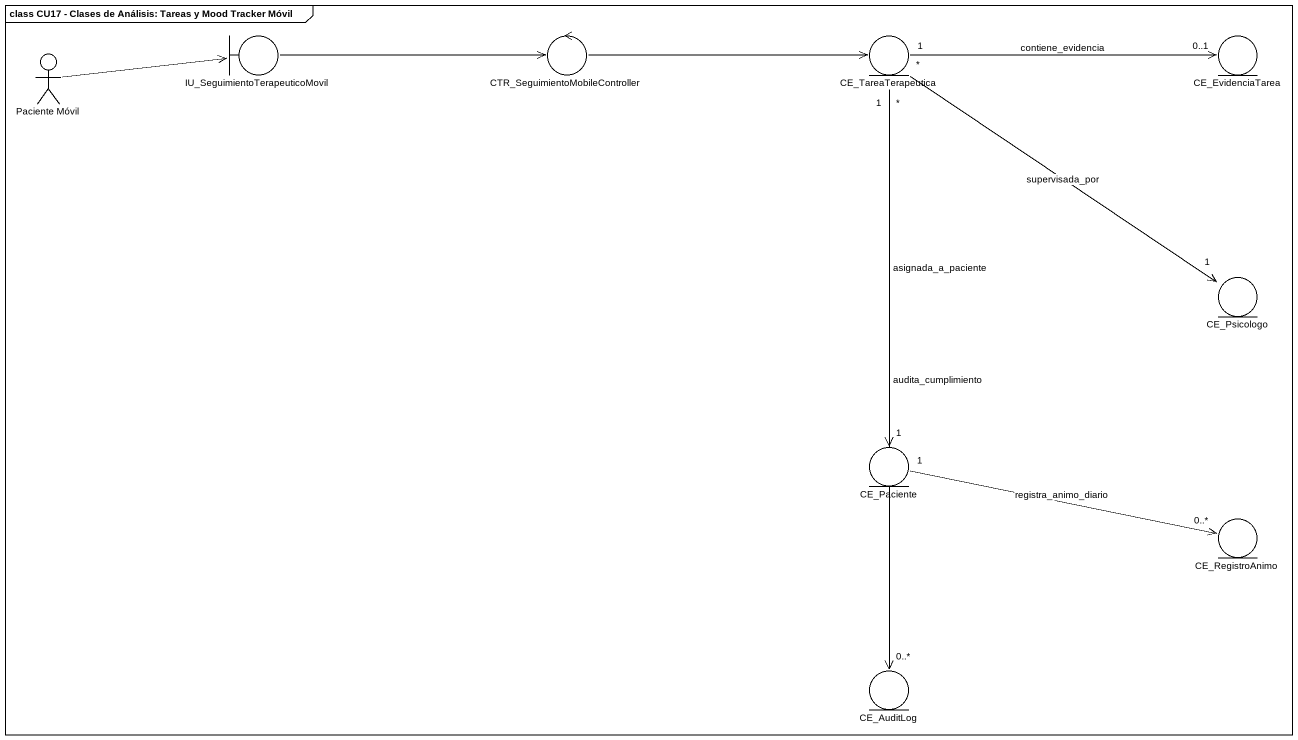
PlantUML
@startuml
mainframe class CU17 - Clases de Análisis: Tareas y Mood Tracker Móvil
actor "Paciente Móvil" as Paciente_Móvil
boundary "IU_SeguimientoTerapeuticoMovil" as IU_SeguimientoTerapeuticoMov
control "CTR_SeguimientoMobileController" as CTR_SeguimientoMobileControl
entity CE_TareaTerapeutica
entity CE_EvidenciaTarea
entity CE_Psicologo
entity CE_Paciente
entity CE_RegistroAnimo
entity CE_AuditLog
Paciente_Móvil -right-> IU_SeguimientoTerapeuticoMov
IU_SeguimientoTerapeuticoMov -right-> CTR_SeguimientoMobileControl
CTR_SeguimientoMobileControl -right-> CE_TareaTerapeutica
CE_TareaTerapeutica "1" -right-> "0..1" CE_EvidenciaTarea : contiene_evidencia
CE_TareaTerapeutica "*" -right-> "1" CE_Psicologo : supervisada_por
CE_TareaTerapeutica "*" --> "1" CE_Paciente : asignada_a_paciente
CE_TareaTerapeutica "1" --> "0..*" CE_AuditLog : audita_cumplimiento
CE_Paciente "1" -right-> "0..*" CE_RegistroAnimo : registra_animo_diario
@enduml
